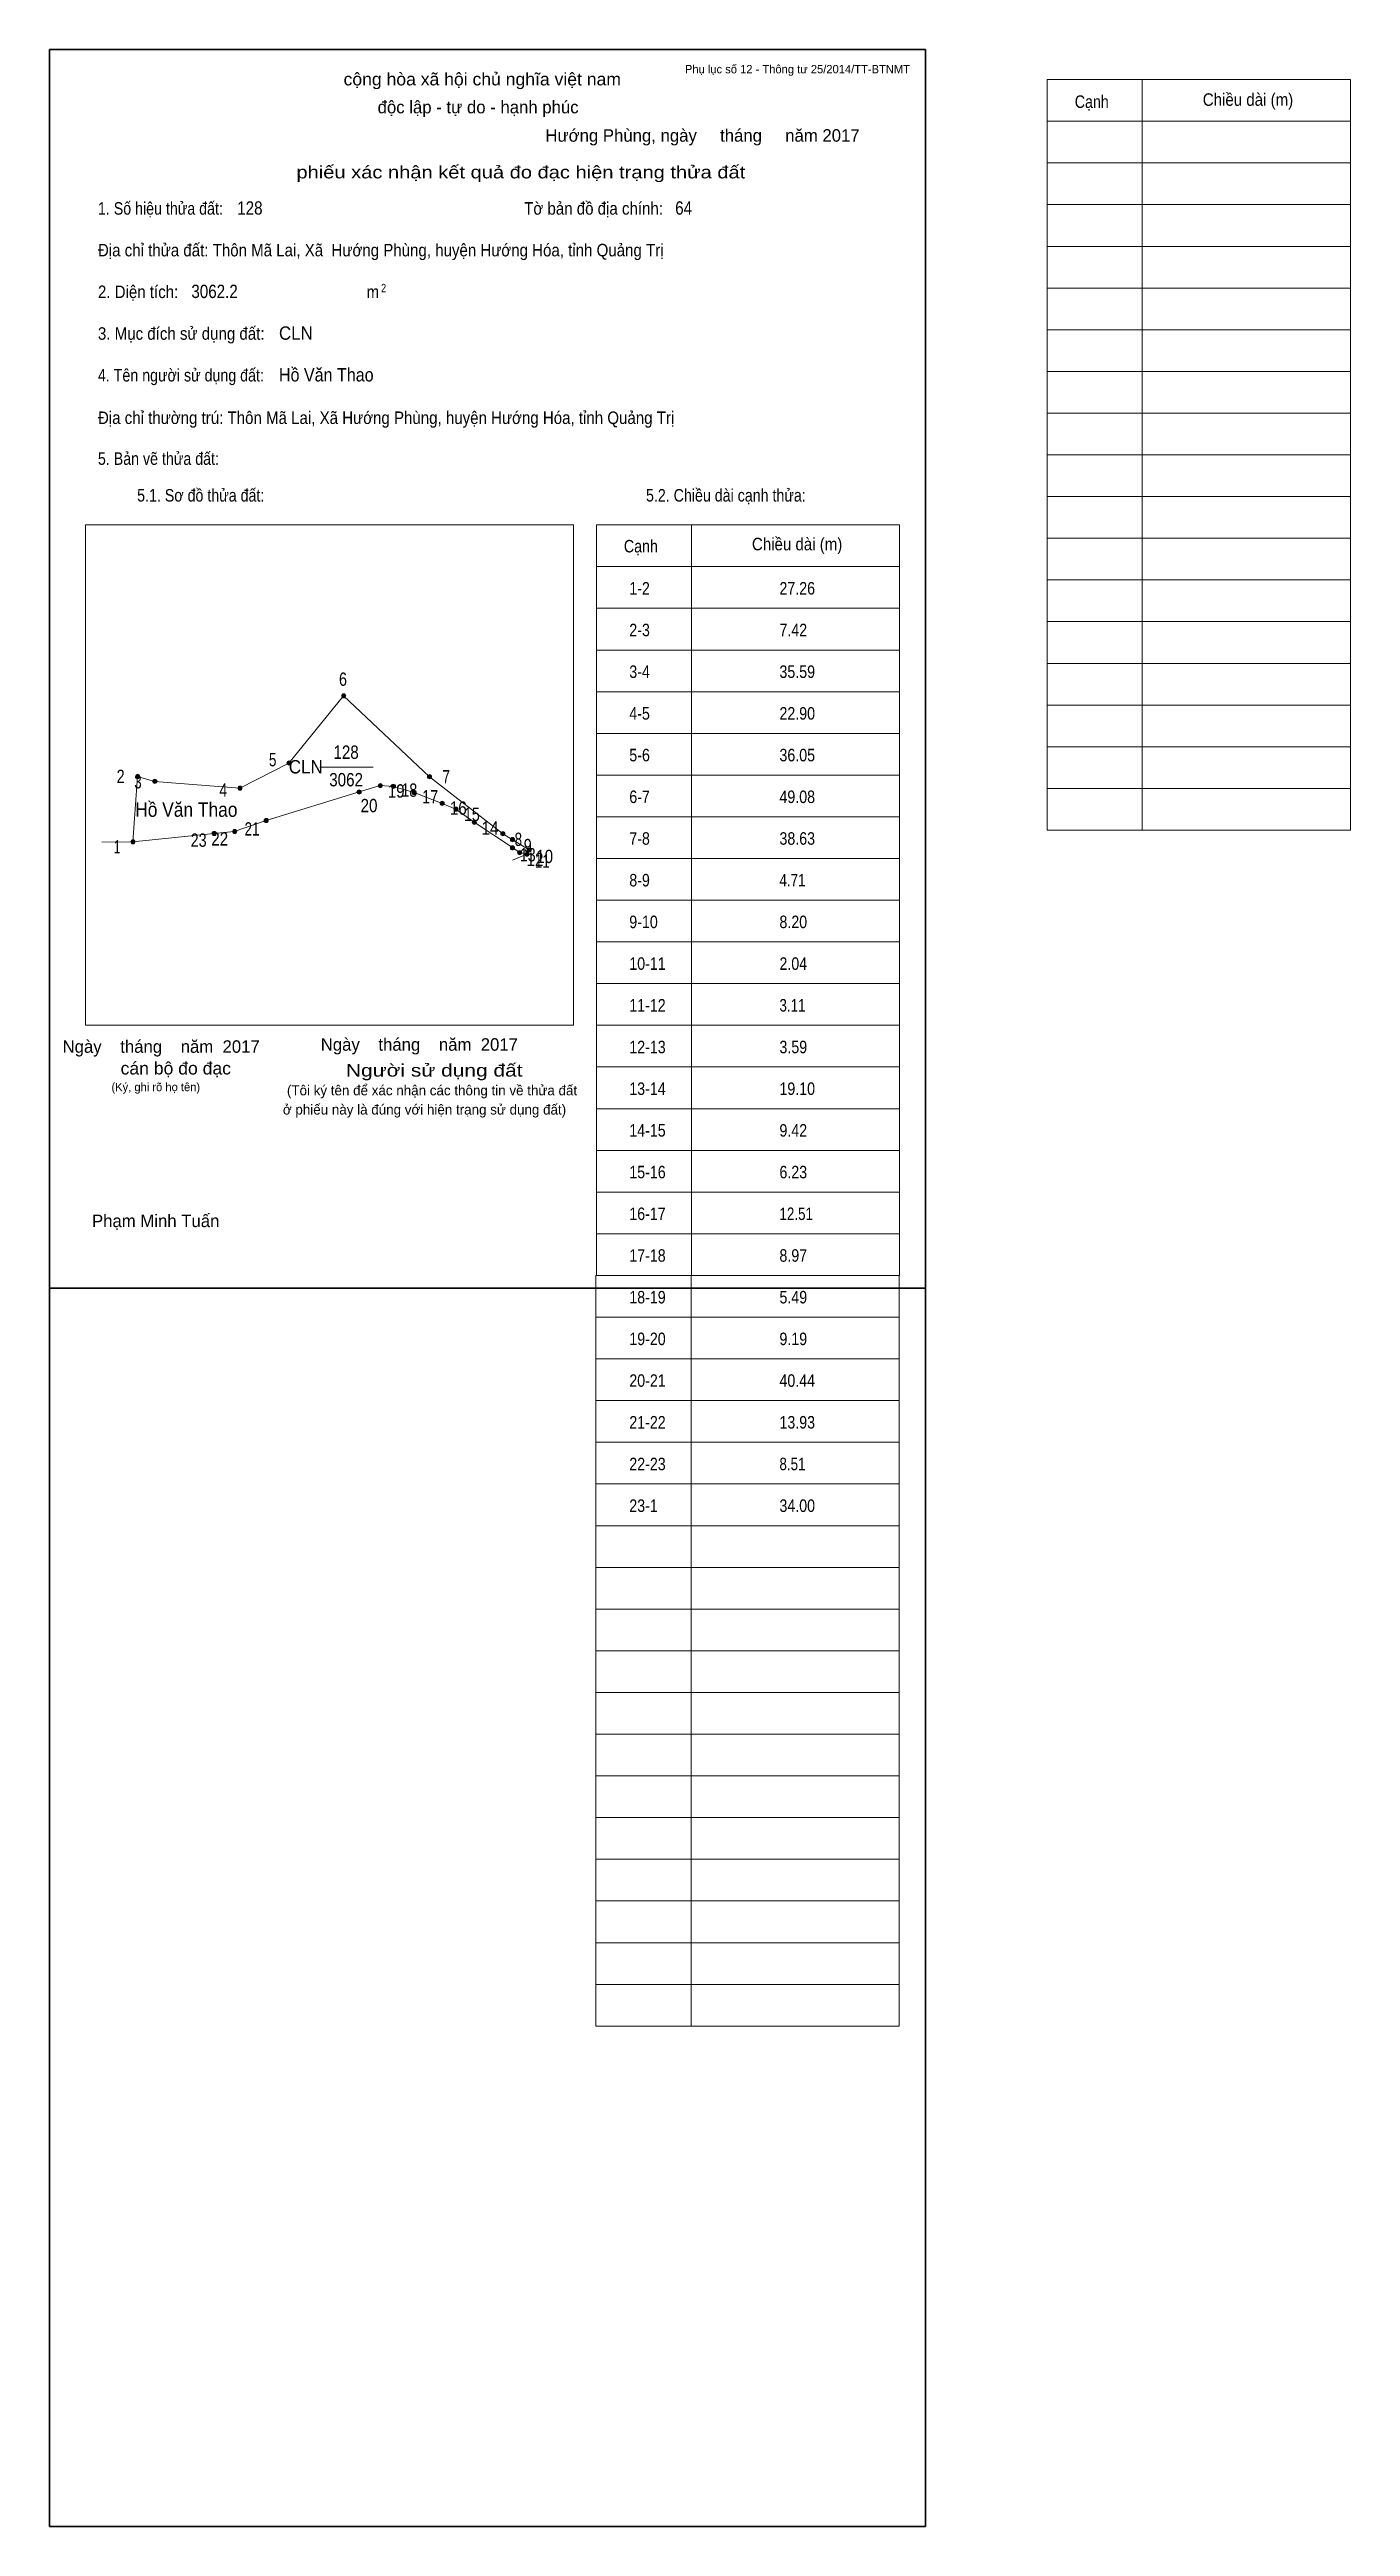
# Model space of a CAD drawing. Header units: centimetres. Extents: x 0 to 31.2, y -29.7 to 29.7.
import ezdxf
from ezdxf.enums import TextEntityAlignment as Align

# ---------------------------------------------------------------- set-up
doc = ezdxf.new("R2010")
doc.units = ezdxf.units.CM
doc.header["$LTSCALE"] = 0.12
for name, color, linetype in [('2', 7, 'Continuous'), ('30', 7, 'Continuous'), ('34', 7, 'Continuous')]:
    doc.layers.add(name, color=color, linetype=linetype)
for name, color, linetype, lineweight in [('32', 7, 'Continuous', 13), ('33', 7, 'Continuous', 13), ('6', 7, 'Continuous', 13), ('63', 7, 'Continuous', 13)]:
    doc.layers.add(name, color=color, linetype=linetype, lineweight=lineweight)

msp = doc.modelspace()

# ---------------------------------------------------------------- hatches: boundary and pattern name
at = {"layer": '32'}
for points in [[(7.1019, 14.2007, 1), (7.0019, 14.2007, 1)], [(5.79, 12.5904, 1), (5.69, 12.5904, 1)], [(2.1621, 12.2677, 1), (2.0621, 12.2677, 1)], [(2.5728, 12.1491, 1), (2.4728, 12.1491, 1)], [(4.617, 11.9866, 1), (4.517, 11.9866, 1)], [(7.4712, 11.8961, 1), (7.3712, 11.8961, 1)], [(7.9794, 12.0453, 1), (7.8794, 12.0453, 1)], [(8.2951, 12.0292, 1), (8.1951, 12.0292, 1)], [(8.7906, 11.8829, 1), (8.6906, 11.8829, 1)], [(9.161, 12.2626, 1), (9.061, 12.2626, 1)], [(9.4624, 11.6219, 1), (9.3624, 11.6219, 1)], [(9.7936, 11.4836, 1), (9.6936, 11.4836, 1)], [(2.0503, 10.7012, 1), (1.9503, 10.7012, 1)], [(3.9988, 10.9006, 1), (3.8988, 10.9006, 1)], [(4.4868, 10.9466, 1), (4.3868, 10.9466, 1)], [(5.245, 11.2094, 1), (5.145, 11.2094, 1)], [(10.2361, 11.169, 1), (10.1361, 11.169, 1)], [(10.9188, 10.8971, 1), (10.8188, 10.8971, 1)], [(11.1493, 10.7536, 1), (11.0493, 10.7536, 1)], [(11.1493, 10.5549, 1), (11.0493, 10.5549, 1)], [(11.321, 10.4391, 1), (11.221, 10.4391, 1)], [(11.4956, 10.3999, 1), (11.3956, 10.3999, 1)], [(11.5503, 10.5042, 1), (11.4503, 10.5042, 1)]]:
    msp.add_hatch(color=256, dxfattribs=at).paths.add_polyline_path(points)

# ---------------------------------------------------------------- linework, layer by layer
for centre in [(7.0519, 14.2007), (5.74, 12.5904), (2.1121, 12.2677), (2.5228, 12.1491), (4.567, 11.9866), (7.4212, 11.8961), (7.9294, 12.0453), (8.2451, 12.0292), (8.7406, 11.8829), (9.111, 12.2626), (9.4124, 11.6219), (9.7436, 11.4836), (2.0003, 10.7012), (3.9488, 10.9006), (4.4368, 10.9466), (5.195, 11.2094), (10.1861, 11.169), (10.8688, 10.8971), (11.0993, 10.7536), (11.0993, 10.5549), (11.271, 10.4391), (11.4456, 10.3999), (11.5003, 10.5042)]:
    msp.add_circle(centre, 0.05, dxfattribs=at)
at = {"layer": '33'}
msp.add_line((6.48, 12.49), (7.76, 12.49), dxfattribs=at)
at = {"layer": '6'}
for p, q in [((2.11, 12.27), (2, 10.7)), ((1.25, 10.69), (2, 10.7)), ((11.44, 10.4), (11.1, 10.26))]:
    msp.add_line(p, q, dxfattribs=at)
for points in [[(2.11, 12.27), (2.52, 12.15), (4.56, 11.99), (5.74, 12.59), (7.05, 14.2)], [(7.05, 14.2), (9.11, 12.26), (10.86, 10.9), (11.1, 10.75)], [(2, 10.7), (3.94, 10.9), (4.43, 10.95), (5.19, 11.21), (7.42, 11.9), (7.93, 12.05), (8.24, 12.03), (8.74, 11.88), (9.41, 11.62), (9.74, 11.48), (10.18, 11.17), (11.1, 10.56)], [(11.44, 10.4), (11.5, 10.51), (11.1, 10.75)], [(11.44, 10.4), (11.27, 10.44), (11.1, 10.56)]]:
    msp.add_lwpolyline(points, dxfattribs=at)
at = {"layer": '63'}
for p, q in [((23.92, 28.98), (31.19, 28.98)), ((23.92, 10.98), (23.92, 28.98)), ((26.2, 10.98), (26.2, 28.98)), ((31.19, 10.98), (31.19, 28.98)), ((23.92, 27.98), (31.19, 27.98)), ((23.92, 26.98), (31.19, 26.98)), ((23.92, 25.98), (31.19, 25.98)), ((23.92, 24.98), (31.19, 24.98)), ((23.92, 23.98), (31.19, 23.98)), ((23.92, 22.98), (31.19, 22.98)), ((23.92, 21.98), (31.19, 21.98)), ((23.92, 20.98), (31.19, 20.98)), ((23.92, 19.98), (31.19, 19.98)), ((23.92, 18.98), (31.19, 18.98)), ((0.86, 18.3), (12.56, 18.3)), ((0.86, 6.3), (0.86, 18.3)), ((12.56, 6.3), (12.56, 18.3)), ((13.11, 18.3), (20.38, 18.3)), ((13.11, 0.3), (13.11, 18.3)), ((15.39, 0.3), (15.39, 18.3)), ((20.38, 0.3), (20.38, 18.3)), ((23.92, 17.98), (31.19, 17.98)), ((13.11, 17.3), (20.38, 17.3)), ((23.92, 16.98), (31.19, 16.98)), ((13.11, 16.3), (20.38, 16.3)), ((23.92, 15.98), (31.19, 15.98)), ((13.11, 15.3), (20.38, 15.3)), ((23.92, 14.98), (31.19, 14.98)), ((13.11, 14.3), (20.38, 14.3)), ((23.92, 13.98), (31.19, 13.98)), ((13.11, 13.3), (20.38, 13.3)), ((23.92, 12.98), (31.19, 12.98)), ((13.11, 12.3), (20.38, 12.3)), ((23.92, 11.98), (31.19, 11.98)), ((13.11, 11.3), (20.38, 11.3)), ((23.92, 10.98), (31.19, 10.98)), ((13.11, 10.3), (20.38, 10.3)), ((13.11, 9.3), (20.38, 9.3)), ((13.11, 8.3), (20.38, 8.3)), ((13.11, 7.3), (20.38, 7.3)), ((0.86, 6.3), (12.56, 6.3)), ((13.11, 6.3), (20.38, 6.3)), ((13.11, 5.3), (20.38, 5.3)), ((13.11, 4.3), (20.38, 4.3)), ((13.11, 3.3), (20.38, 3.3)), ((13.11, 2.3), (20.38, 2.3)), ((13.11, 1.3), (20.38, 1.3)), ((13.1, 0.3), (20.37, 0.3)), ((13.1, -17.7), (13.1, 0.3)), ((13.11, 0.3), (20.38, 0.3)), ((15.38, -17.7), (15.38, 0.3)), ((20.37, -17.7), (20.37, 0.3)), ((13.1, -0.7), (20.37, -0.7)), ((13.1, -1.7), (20.37, -1.7)), ((13.1, -2.7), (20.37, -2.7)), ((13.1, -3.7), (20.37, -3.7)), ((13.1, -4.7), (20.37, -4.7)), ((13.1, -5.7), (20.37, -5.7)), ((13.1, -6.7), (20.37, -6.7)), ((13.1, -7.7), (20.37, -7.7)), ((13.1, -8.7), (20.37, -8.7)), ((13.1, -9.7), (20.37, -9.7)), ((13.1, -10.7), (20.37, -10.7)), ((13.1, -11.7), (20.37, -11.7)), ((13.1, -12.7), (20.37, -12.7)), ((13.1, -13.7), (20.37, -13.7)), ((13.1, -14.7), (20.37, -14.7)), ((13.1, -15.7), (20.37, -15.7)), ((13.1, -16.7), (20.37, -16.7)), ((13.1, -17.7), (20.37, -17.7))]:
    msp.add_line(p, q, dxfattribs=at)
at = {"layer": '63', "lineweight": 35}
for points in [[(0, 0), (0, 29.7), (21, 29.7), (21, 0)], [(0, -29.7), (0, 0), (21, 0), (21, -29.7)]]:
    msp.add_lwpolyline(points, close=True, dxfattribs=at)

# ---------------------------------------------------------------- texts
at = {"layer": '2', "width": 0.9}
msp.add_text('Hồ Văn Thao', height=0.3456, dxfattribs=at).set_placement((3.28, 11.3), align=Align.CENTER)
at = {"layer": '30'}
for s, width, p in [('1-2', 0.85, (13.9, 16.63)), ('27.26', 0.85, (17.5, 16.63)), ('2-3', 0.85, (13.9, 15.63)), ('7.42', 0.85, (17.5, 15.63)), ('3-4', 0.85, (13.9, 14.63)), ('35.59', 0.85, (17.5, 14.63)), ('4-5', 0.85, (13.9, 13.63)), ('22.90', 0.85, (17.5, 13.63)), ('5-6', 0.85, (13.9, 12.63)), ('36.05', 0.85, (17.5, 12.63)), ('6-7', 0.85, (13.9, 11.63)), ('49.08', 0.85, (17.5, 11.63)), ('7-8', 0.85, (13.9, 10.63)), ('38.63', 0.85, (17.5, 10.63)), ('8-9', 0.85, (13.9, 9.63)), ('4.71', 0.8, (17.5, 9.63)), ('9-10', 0.85, (13.9, 8.63)), ('8.20', 0.85, (17.5, 8.63)), ('10-11', 0.85, (13.9, 7.63)), ('2.04', 0.85, (17.5, 7.63)), ('11-12', 0.85, (13.9, 6.63)), ('3.11', 0.8, (17.5, 6.63)), ('12-13', 0.85, (13.9, 5.63)), ('3.59', 0.85, (17.5, 5.63)), ('13-14', 0.85, (13.9, 4.63)), ('19.10', 0.85, (17.5, 4.63)), ('14-15', 0.85, (13.9, 3.63)), ('9.42', 0.85, (17.5, 3.63)), ('15-16', 0.85, (13.9, 2.63)), ('6.23', 0.85, (17.5, 2.63)), ('16-17', 0.85, (13.9, 1.63)), ('12.51', 0.8, (17.5, 1.63)), ('17-18', 0.85, (13.9, 0.63)), ('8.97', 0.85, (17.5, 0.63)), ('18-19', 0.85, (13.9, -0.37)), ('5.49', 0.85, (17.5, -0.37)), ('19-20', 0.85, (13.9, -1.37)), ('9.19', 0.85, (17.5, -1.37)), ('20-21', 0.85, (13.9, -2.37)), ('40.44', 0.85, (17.5, -2.37)), ('21-22', 0.85, (13.9, -3.37)), ('13.93', 0.85, (17.5, -3.37)), ('22-23', 0.85, (13.9, -4.37)), ('8.51', 0.8, (17.5, -4.37)), ('23-1', 0.85, (13.9, -5.37)), ('34.00', 0.85, (17.5, -5.37))]:
    msp.add_text(s, height=0.3, dxfattribs=dict(at, width=width)).set_placement(p)
at = {"layer": '32'}
for s, width, p in [('6', 0.8, (7.035, 14.44)), ('5', 0.75, (5.35, 12.51)), ('2', 0.8, (1.705, 12.11)), ('3', 0.75, (2.12, 11.98)), ('4', 0.8, (4.165, 11.78)), ('19', 0.85, (8.31, 11.76)), ('18', 0.8, (8.625, 11.78)), ('17', 0.8, (9.125, 11.62)), ('7', 0.75, (9.51, 12.1)), ('20', 0.85, (7.66, 11.41)), ('16', 0.85, (9.8, 11.35)), ('15', 0.8, (10.125, 11.2)), ('1', 0.65, (1.62, 10.42)), ('23', 0.8, (3.575, 10.58)), ('22', 0.85, (4.08, 10.61)), ('21', 0.75, (4.855, 10.85)), ('14', 0.85, (10.56, 10.87)), ('8', 0.75, (11.24, 10.6)), ('9', 0.8, (11.465, 10.45)), ('13', 0.8, (11.465, 10.23)), ('12', 0.85, (11.64, 10.12)), ('11', 0.75, (11.815, 10.08)), ('10', 0.85, (11.87, 10.19))]:
    msp.add_text(s, height=0.32, dxfattribs=dict(at, width=width)).set_placement(p, align=Align.CENTER)
at = {"layer": '33', "width": 0.95}
msp.add_text('CLN', height=0.32, dxfattribs=at).set_placement((6.55, 12.34), align=Align.RIGHT)
at = {"layer": '33', "width": 0.85}
for s, p in [('128', (7.11, 12.69)), ('3062', (7.11, 12.03))]:
    msp.add_text(s, height=0.32, dxfattribs=at).set_placement(p, align=Align.CENTER)
at = {"layer": '34'}
for s, width, p in [('128', 0.85, (4.5, 25.74)), ('64', 0.85, (15, 25.74)), ('3062.2', 0.85, (3.4, 23.74)), ('CLN', 0.95, (5.5, 22.74)), ('Hồ Văn Thao', 0.9, (5.5, 21.74))]:
    msp.add_text(s, height=0.32, dxfattribs=dict(at, width=width)).set_placement(p)
at = {"layer": '63', "width": 1.05}
msp.add_text('cộng hòa xã hội chủ nghĩa việt nam', height=0.3, dxfattribs=at).set_placement((10.375, 28.84), align=Align.CENTER)
at = {"layer": '63'}
for s, height, p in [('Phụ lục số 12 - Thông tư 25/2014/TT-BTNMT', 0.2, (20.63, 29.13)), ('Ngày    tháng    năm  2017', 0.3, (5.04, 5.64)), ('Ngày    tháng    năm  2017', 0.3, (11.23, 5.69)), ('(Ký, ghi rõ họ tên)', 0.2, (3.61, 4.72))]:
    msp.add_text(s, height=height, dxfattribs=at).set_placement(p, align=Align.RIGHT)
for s, height, width, p in [('Cạnh', 0.3, 0.85, (24.58, 28.3)), ('Chiều dài (m)', 0.3, 0.9, (27.65, 28.35)), ('1. Số hiệu thửa đất:', 0.3, 0.85, (1.16, 25.74)), ('Tờ bản đồ địa chính:', 0.3, 0.9, (11.38, 25.74)), ('Địa chỉ thửa đất: Thôn Mã Lai, Xã  Hướng Phùng, huyện Hướng Hóa, tỉnh Quảng Trị', 0.3, 0.9, (1.16, 24.74)), ('2. Diện tích:', 0.3, 0.9, (1.16, 23.74)), ('m', 0.3, 0.9, (7.6, 23.74)), ('2', 0.2, 0.8, (7.95, 23.88)), ('3. Mục đích sử dụng đất:', 0.3, 0.9, (1.16, 22.74)), ('4. Tên người sử dụng đất:', 0.3, 0.85, (1.16, 21.74)), ('Địa chỉ thường trú: Thôn Mã Lai, Xã Hướng Phùng, huyện Hướng Hóa, tỉnh Quảng Trị', 0.3, 0.9, (1.16, 20.72)), ('5. Bản vẽ thửa đất:', 0.3, 0.85, (1.16, 19.74)), ('5.1. Sơ đồ thửa đất:', 0.3, 0.85, (2.1, 18.86)), ('5.2. Chiều dài cạnh thửa:', 0.3, 0.85, (14.3, 18.86)), ('Cạnh', 0.3, 0.85, (13.77, 17.64)), ('Chiều dài (m)', 0.3, 0.9, (16.84, 17.69))]:
    msp.add_text(s, height=height, dxfattribs=dict(at, width=width)).set_placement(p)
for s, height, p in [('độc lập - tự do - hạnh phúc', 0.3, (10.275, 28.17)), ('Hướng Phùng, ngày     tháng     năm 2017', 0.3, (15.655, 27.49)), ('(Tôi ký tên để xác nhận các thông tin về thửa đất ', 0.24, (9.215, 4.62)), ('ở phiếu này là đúng với hiện trạng sử dụng đất)', 0.24, (8.99, 4.16)), ('Phạm Minh Tuấn', 0.3, (2.545, 1.46))]:
    msp.add_text(s, height=height, dxfattribs=at).set_placement(p, align=Align.CENTER)
for s, width, p in [('phiếu xác nhận kết quả đo đạc hiện trạng thửa đất', 1.2, (16.68, 26.61)), ('cán bộ đo đạc', 1.05, (4.35, 5.12)), ('Người sử dụng đất', 1.25, (11.34, 5.07))]:
    msp.add_text(s, height=0.3, dxfattribs=dict(at, width=width)).set_placement(p, align=Align.RIGHT)

doc.saveas('drawing.dxf')
